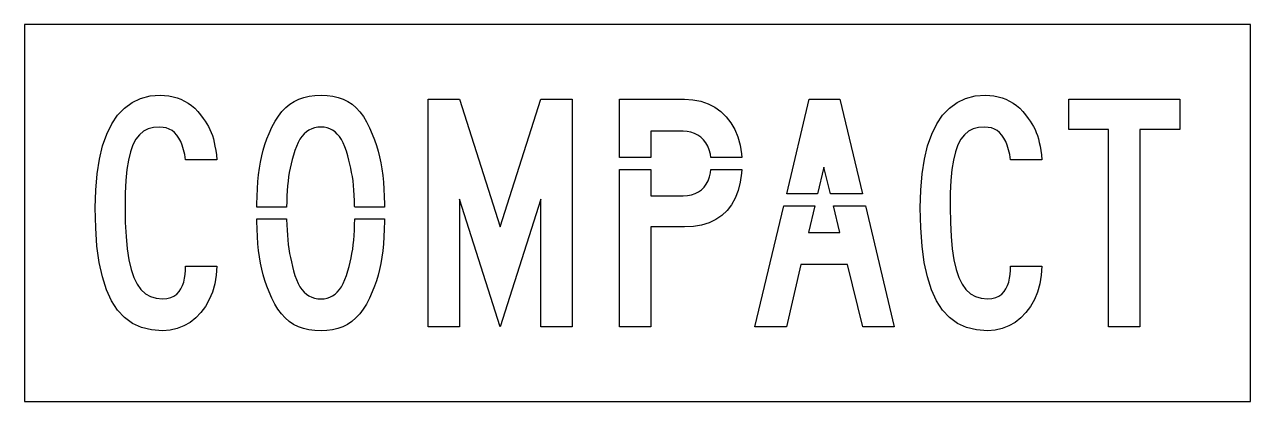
# Model space of a CAD drawing. Extents: x 0 to 52, y 0 to 16.
import ezdxf

# ---------------------------------------------------------------- set-up
doc = ezdxf.new("R2010")
doc.units = 0
doc.layers.add('CUT', color=7, linetype='Continuous')
doc.layers.add('OUTSIDE', color=1, linetype='Continuous')

msp = doc.modelspace()

# ---------------------------------------------------------------- linework, layer by layer
at = {"layer": 'CUT'}
for points in [[(6.6239, 11.0367), (6.5481, 11.1807), (6.462, 11.3053), (6.3649, 11.4097), (6.2585, 11.4947), (6.1419, 11.5604), (6.0142, 11.6077), (5.8755, 11.6348), (5.7274, 11.6444), (5.473, 11.6251), (5.2473, 11.5671), (5.0465, 11.4676), (4.8726, 11.3227), (4.7218, 11.1314), (4.595, 10.8899), (4.4905, 10.5961), (4.4072, 10.2483), (4.3443, 9.8425), (4.2999, 9.3768), (4.2749, 8.8483), (4.2666, 8.2541), (4.2758, 7.5932), (4.3054, 7), (4.3554, 6.4725), (4.4266, 6.0077), (4.5191, 5.6058), (4.6357, 5.2628), (4.7754, 4.9778), (4.9392, 4.7488), (5.1288, 4.5739), (5.3444, 4.4512), (5.5868, 4.3797), (5.857, 4.3556), (6.0401, 4.3691), (6.1993, 4.4087), (6.3381, 4.4725), (6.4556, 4.5575), (6.5545, 4.6618), (6.636, 4.7836), (6.7016, 4.9198), (6.7516, 5.0686), (6.7886, 5.228), (6.8127, 5.3952), (6.8265, 5.5691), (6.8312, 5.7459), (8.1616, 5.7459), (8.1348, 5.3565), (8.07, 4.9894), (7.971, 4.6444), (7.8387, 4.3256), (7.6759, 4.0348), (7.4844, 3.7749), (7.266, 3.5488), (7.0245, 3.3575), (6.7599, 3.2048), (6.4759, 3.0928), (6.1743, 3.0232), (5.857, 3), (5.3851, 3.0348), (4.9577, 3.1391), (4.5756, 3.315), (4.236, 3.5623), (3.94, 3.8821), (3.6865, 4.2754), (3.4728, 4.742), (3.3007, 5.285), (3.1684, 5.9024), (3.074, 6.5981), (3.0185, 7.37), (3, 8.2203), (3.0194, 8.97), (3.0786, 9.657), (3.1758, 10.2831), (3.3118, 10.8454), (3.4857, 11.3449), (3.6985, 11.7797), (3.9483, 12.1498), (4.236, 12.4541), (4.5617, 12.6918), (4.9244, 12.8628), (5.3231, 12.9662), (5.7598, 13), (5.9439, 12.9932), (6.1243, 12.972), (6.2992, 12.9372), (6.4685, 12.8889), (6.6332, 12.8261), (6.7905, 12.7507), (6.9413, 12.6609), (7.0847, 12.5585), (7.2207, 12.4425), (7.3484, 12.314), (7.4677, 12.172), (7.5778, 12.0174), (7.662, 11.8995), (7.7379, 11.7836), (7.8054, 11.6657), (7.8665, 11.5449), (7.9192, 11.4203), (7.9673, 11.2889), (8.0089, 11.1478), (8.0459, 10.9981), (8.0792, 10.8348), (8.1098, 10.658), (8.1366, 10.4647), (8.1616, 10.2541), (6.8312, 10.2541), (6.7932, 10.4812), (6.747, 10.687), (6.6905, 10.8725)], [(13.9726, 8.9652), (13.9551, 9.1671), (13.9329, 9.3604), (13.906, 9.5449), (13.8755, 9.7246), (13.8413, 9.9005), (13.8024, 10.0734), (13.7599, 10.2473), (13.7136, 10.4242), (13.6535, 10.6261), (13.5887, 10.8087), (13.5175, 10.972), (13.4407, 11.1169), (13.3574, 11.2435), (13.2667, 11.3517), (13.1705, 11.4425), (13.0669, 11.5159), (12.9559, 11.5729), (12.8374, 11.6126), (12.7107, 11.6367), (12.5775, 11.6444), (12.4359, 11.6367), (12.3036, 11.6126), (12.1796, 11.5729), (12.0649, 11.5179), (11.9576, 11.4454), (11.8586, 11.3565), (11.767, 11.2502), (11.6828, 11.1275), (11.6051, 10.9865), (11.5329, 10.828), (11.4682, 10.6522), (11.408, 10.458), (11.3553, 10.2734), (11.3081, 10.0908), (11.2674, 9.9092), (11.2313, 9.7256), (11.2017, 9.5391), (11.1767, 9.3478), (11.1573, 9.1488), (11.1416, 8.9411), (11.1305, 8.7227), (11.1222, 8.4908), (11.1176, 8.251), (9.8519, 8.251), (9.8528, 8.372), (9.8621, 8.7082), (9.8769, 9.028), (9.8981, 9.3314), (9.9278, 9.6213), (9.9638, 9.8986), (10.0082, 10.1643), (10.0619, 10.4203), (10.1239, 10.6676), (10.1961, 10.9082), (10.2775, 11.143), (10.37, 11.3729), (10.4949, 11.6473), (10.6281, 11.8937), (10.7697, 12.114), (10.9205, 12.3072), (11.0815, 12.4754), (11.2545, 12.6193), (11.4395, 12.7382), (11.6366, 12.8348), (11.8484, 12.9082), (12.0751, 12.9604), (12.3184, 12.9903), (12.5775, 13), (12.8365, 12.9903), (13.0789, 12.9594), (13.3047, 12.9072), (13.5165, 12.8338), (13.7127, 12.7362), (13.8959, 12.6145), (14.0661, 12.4686), (14.2243, 12.2976), (14.3714, 12.0995), (14.5074, 11.8744), (14.6342, 11.6213), (14.7526, 11.3391), (14.8442, 11.1024), (14.9256, 10.8647), (14.9977, 10.6251), (15.0597, 10.3797), (15.1134, 10.1285), (15.1578, 9.8686), (15.1948, 9.5981), (15.2235, 9.315), (15.2448, 9.0174), (15.2605, 8.7034), (15.2688, 8.37), (15.2698, 8.251), (14.0035, 8.251), (14.0032, 8.2783), (13.9976, 8.5227), (13.9874, 8.7507)], [(41.6846, 10.8725), (41.618, 11.0367), (41.5421, 11.1807), (41.4561, 11.3053), (41.3589, 11.4097), (41.2525, 11.4947), (41.136, 11.5604), (41.0083, 11.6077), (40.8695, 11.6348), (40.7215, 11.6444), (40.4671, 11.6251), (40.2413, 11.5671), (40.0405, 11.4676), (39.8666, 11.3227), (39.7158, 11.1314), (39.5891, 10.8899), (39.4845, 10.5961), (39.4012, 10.2483), (39.3383, 9.8425), (39.2939, 9.3768), (39.2689, 8.8483), (39.2606, 8.2541), (39.2699, 7.5932), (39.2995, 7), (39.3494, 6.4725), (39.4207, 6.0077), (39.5132, 5.6058), (39.6298, 5.2628), (39.7695, 4.9778), (39.9332, 4.7488), (40.1229, 4.5739), (40.3385, 4.4512), (40.5809, 4.3797), (40.851, 4.3556), (41.0342, 4.3691), (41.1933, 4.4087), (41.3321, 4.4725), (41.4496, 4.5575), (41.5486, 4.6618), (41.63, 4.7836), (41.6957, 4.9198), (41.7457, 5.0686), (41.7827, 5.228), (41.8067, 5.3952), (41.8206, 5.5691), (41.8252, 5.7459), (43.1556, 5.7459), (43.1288, 5.3565), (43.064, 4.9894), (42.965, 4.6444), (42.8327, 4.3256), (42.6699, 4.0348), (42.4784, 3.7749), (42.2601, 3.5488), (42.0186, 3.3575), (41.754, 3.2048), (41.47, 3.0928), (41.1683, 3.0232), (40.851, 3), (40.3792, 3.0348), (39.9517, 3.1391), (39.5696, 3.315), (39.2301, 3.5623), (38.934, 3.8821), (38.6805, 4.2754), (38.4668, 4.742), (38.2947, 5.285), (38.1624, 5.9024), (38.0681, 6.5981), (38.0126, 7.37), (37.994, 8.2203), (38.0135, 8.97), (38.0727, 9.657), (38.1698, 10.2831), (38.3058, 10.8454), (38.4798, 11.3449), (38.6926, 11.7797), (38.9424, 12.1498), (39.2301, 12.4541), (39.5558, 12.6918), (39.9184, 12.8628), (40.3172, 12.9662), (40.7539, 13), (40.938, 12.9932), (41.1184, 12.972), (41.2932, 12.9372), (41.4626, 12.8889), (41.6272, 12.8261), (41.7845, 12.7507), (41.9353, 12.6609), (42.0787, 12.5585), (42.2147, 12.4425), (42.3424, 12.314), (42.4617, 12.172), (42.5718, 12.0174), (42.656, 11.8995), (42.7319, 11.7836), (42.7994, 11.6657), (42.8605, 11.5449), (42.9132, 11.4203), (42.9613, 11.2889), (43.003, 11.1478), (43.04, 10.9981), (43.0733, 10.8348), (43.1038, 10.658), (43.1307, 10.4647), (43.1556, 10.2541), (41.8252, 10.2541), (41.7873, 10.4812), (41.741, 10.687)], [(18.4524, 3.1691), (17.122, 3.1691), (17.122, 12.8309), (18.4524, 12.8309), (20.1732, 7.4068), (21.894, 12.8309), (23.2245, 12.8309), (23.2245, 3.1691), (21.894, 3.1691), (21.894, 8.5932), (20.1732, 3.1691), (18.4524, 8.5932)], [(28.8005, 11.1024), (28.6877, 11.2116), (28.5609, 11.3043), (28.4212, 11.3778), (28.2685, 11.4309), (28.1057, 11.4638), (27.9318, 11.4744), (26.5681, 11.4744), (26.5681, 10.3524), (25.2377, 10.3524), (25.2377, 12.8309), (27.9965, 12.8309), (28.3518, 12.8087), (28.684, 12.743), (28.993, 12.6357), (29.277, 12.4899), (29.5342, 12.3053), (29.7618, 12.085), (29.9598, 11.8309), (30.1245, 11.5449), (30.2568, 11.229), (30.3521, 10.885), (30.4113, 10.514), (30.4196, 10.3524), (29.1168, 10.3524), (29.0938, 10.5014), (29.0457, 10.6744), (28.98, 10.8319), (28.8977, 10.9749)], [(34.5866, 12.8309), (35.5456, 8.8104), (34.1841, 8.8104), (33.9047, 9.9498), (33.6386, 8.8104), (32.3286, 8.8104), (33.2877, 12.8309)], [(45.9802, 11.543), (44.2927, 11.543), (44.2927, 12.8309), (49, 12.8309), (49, 11.543), (47.3115, 11.543), (47.3115, 3.1691), (45.9802, 3.1691)], [(29.5749, 7.8918), (29.3205, 7.7179), (29.0346, 7.5826), (28.7182, 7.485), (28.3722, 7.4261), (27.9965, 7.4068), (26.5681, 7.4068), (26.5681, 3.1691), (25.2377, 3.1691), (25.2377, 9.8504), (26.5681, 9.8504), (26.5681, 8.7285), (27.9318, 8.7285), (28.1187, 8.7391), (28.2917, 8.771), (28.448, 8.8222), (28.5896, 8.8937), (28.7154, 8.9836), (28.8246, 9.0937), (28.918, 9.2213), (28.9948, 9.3671), (29.0549, 9.5295), (29.0984, 9.7101), (29.117, 9.8504), (30.4199, 9.8504), (30.4131, 9.6947), (30.3595, 9.3063), (30.2697, 8.9517), (30.1467, 8.6319), (29.9894, 8.3488), (29.7988, 8.1014)], [(33.5214, 8.3084), (33.2553, 7.1691), (34.5866, 7.1691), (34.3072, 8.3084), (35.6654, 8.3084), (36.8912, 3.1691), (35.5599, 3.1691), (34.9104, 5.8135), (32.9305, 5.8135), (32.3134, 3.1691), (30.983, 3.1691), (32.2089, 8.3084)], [(15.1134, 5.8589), (15.0597, 5.6058), (14.9977, 5.3614), (14.9256, 5.1237), (14.8442, 4.8908), (14.7526, 4.6609), (14.6342, 4.3855), (14.5056, 4.1372), (14.3668, 3.915), (14.2169, 3.7179), (14.0559, 3.5459), (13.8838, 3.3981), (13.6988, 3.2744), (13.5017, 3.1739), (13.2917, 3.0966), (13.0678, 3.0425), (12.8291, 3.0106), (12.5775, 3), (12.3101, 3.0106), (12.0621, 3.0425), (11.8309, 3.0966), (11.6153, 3.1739), (11.4154, 3.2744), (11.2304, 3.3981), (11.0583, 3.5459), (10.8983, 3.7179), (10.7512, 3.915), (10.6142, 4.1372), (10.4875, 4.3855), (10.37, 4.6609), (10.2775, 4.8976), (10.1961, 5.1353), (10.1239, 5.3758), (10.0619, 5.6213), (10.0082, 5.8734), (9.9638, 6.1353), (9.9278, 6.4087), (9.8981, 6.6947), (9.8769, 6.9971), (9.8621, 7.3159), (9.8528, 7.656), (9.8521, 7.749), (11.1183, 7.749), (11.1185, 7.7295), (11.124, 7.4918), (11.1342, 7.2676), (11.149, 7.056), (11.1675, 6.8551), (11.1897, 6.6609), (11.2156, 6.4725), (11.2461, 6.2879), (11.2804, 6.1043), (11.3192, 5.9208), (11.3618, 5.7343), (11.408, 5.542), (11.4682, 5.3478), (11.5329, 5.172), (11.6051, 5.0135), (11.6828, 4.8725), (11.767, 4.7498), (11.8586, 4.6435), (11.9576, 4.5546), (12.0649, 4.4821), (12.1796, 4.4271), (12.3036, 4.3874), (12.4359, 4.3633), (12.5775, 4.3556), (12.7107, 4.3633), (12.8374, 4.3874), (12.9559, 4.4271), (13.0669, 4.4821), (13.1705, 4.5546), (13.2667, 4.6435), (13.3574, 4.7498), (13.4407, 4.8725), (13.5175, 5.0135), (13.5887, 5.172), (13.6535, 5.3478), (13.7136, 5.542), (13.7673, 5.7333), (13.8135, 5.9188), (13.8551, 6.1005), (13.8903, 6.2821), (13.9199, 6.4647), (13.9449, 6.6522), (13.9643, 6.8473), (13.98, 7.0512), (13.9921, 7.2676), (13.9995, 7.4995), (14.0041, 7.7478), (14.0041, 7.749), (15.2695, 7.749), (15.2688, 7.6551), (15.2605, 7.314), (15.2448, 6.9923), (15.2235, 6.687), (15.1948, 6.3981), (15.1578, 6.1227)]]:
    msp.add_lwpolyline(points, close=True, dxfattribs=at)
at = {"layer": 'OUTSIDE'}
msp.add_lwpolyline([(0, 0), (52, 0), (52, 16), (0, 16)], close=True, dxfattribs=at)

doc.saveas('drawing.dxf')
